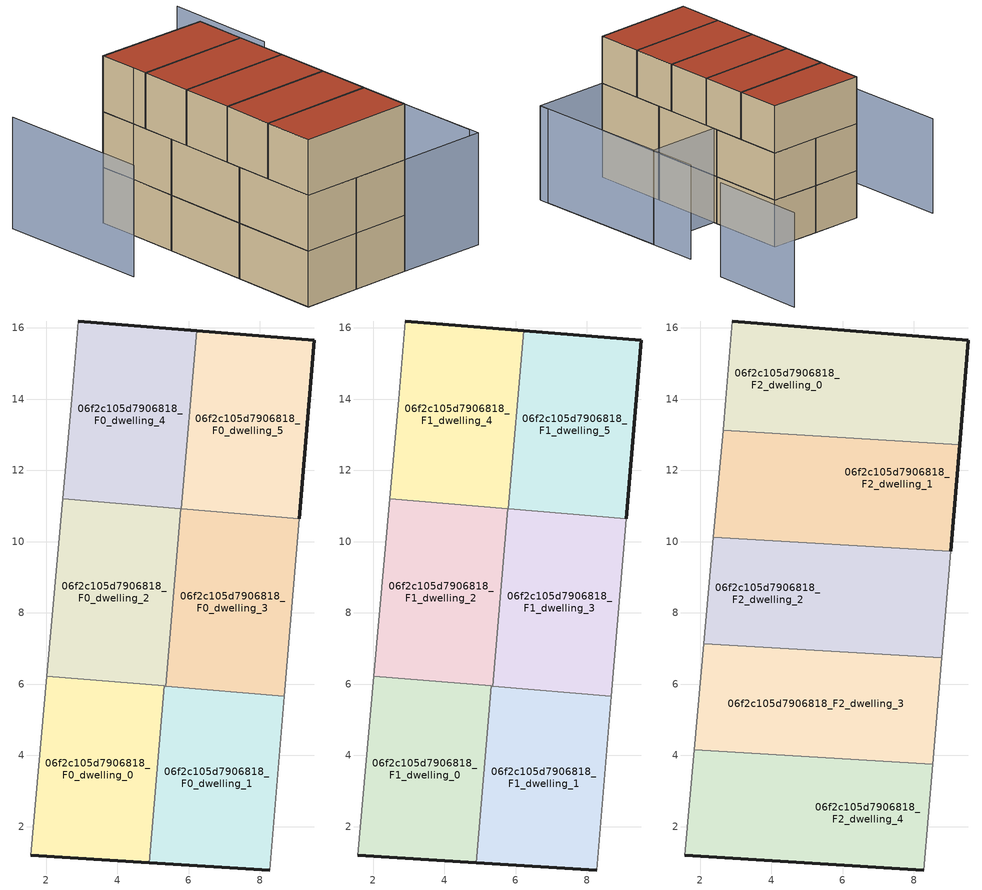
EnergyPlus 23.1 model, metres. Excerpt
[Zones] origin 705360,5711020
06f2c105d7906818_F0_dwelling_0
 floor ground (EU_floor_Construction): 4.9,0.99 5.31,5.95 2.02,6.23 1.56,1.19 z0
 wall outside (EU_wall_Construction): 4.9,0.99 1.56,1.19 z0:3
 wall adiabatic (EU_wall_Construction): 1.56,1.19 2.02,6.23 z0:3
 wall to 06f2c105d7906818_F0_dwelling_1 (EU_wall_Construction): 5.31,5.95 4.9,0.99 z0:3
 wall to 06f2c105d7906818_F0_dwelling_2 (EU_wall_Construction): 2.02,6.23 5.31,5.95 z0:3
06f2c105d7906818_F0_dwelling_1
 floor ground (EU_floor_Construction): 8.27,0.78 8.68,5.66 5.31,5.95 4.9,0.99 z0
 wall outside (EU_wall_Construction): 8.27,0.78 4.9,0.99 z0:3
 wall adiabatic (EU_wall_Construction): 8.68,5.66 8.27,0.78 z0:3
 wall to 06f2c105d7906818_F0_dwelling_3 (EU_wall_Construction): 5.36,5.94 8.68,5.66 z0:3
 wall to 06f2c105d7906818_F0_dwelling_2 (EU_wall_Construction): 5.31,5.95 5.36,5.94 z0:3
06f2c105d7906818_F0_dwelling_2
 floor ground (EU_floor_Construction): 5.36,5.94 5.78,10.92 2.47,11.21 2.02,6.23 z0
 wall adiabatic (EU_wall_Construction): 2.02,6.23 2.47,11.21 z0:3
 wall to 06f2c105d7906818_F0_dwelling_3 (EU_wall_Construction): 5.78,10.92 5.36,5.94 z0:3
 wall to 06f2c105d7906818_F0_dwelling_4 (EU_wall_Construction): 2.47,11.21 5.78,10.92 z0:3
06f2c105d7906818_F0_dwelling_3
 floor ground (EU_floor_Construction): 8.68,5.66 9.1,10.64 5.78,10.92 5.36,5.94 z0
 wall adiabatic (EU_wall_Construction): 9.1,10.64 8.68,5.66 z0:3
 wall to 06f2c105d7906818_F0_dwelling_5 (EU_wall_Construction): 5.8,10.92 9.1,10.64 z0:3
 wall to 06f2c105d7906818_F0_dwelling_4 (EU_wall_Construction): 5.78,10.92 5.8,10.92 z0:3
06f2c105d7906818_F0_dwelling_4
 floor ground (EU_floor_Construction): 5.8,10.92 6.22,15.92 2.91,16.19 2.72,14 2.47,11.21 z0
 wall outside (EU_wall_Construction): 2.91,16.19 6.22,15.92 z0:3
 wall adiabatic (EU_wall_Construction): 2.47,11.21 2.72,14 2.91,16.19 z0:3
 wall to 06f2c105d7906818_F0_dwelling_5 (EU_wall_Construction): 6.22,15.92 5.8,10.92 z0:3
06f2c105d7906818_F0_dwelling_5
 floor ground (EU_floor_Construction): 9.1,10.64 9.53,15.66 6.22,15.92 5.8,10.92 z0
 wall outside (EU_wall_Construction): 6.22,15.92 9.53,15.66 9.1,10.64 z0:3
06f2c105d7906818_F1_dwelling_0
 floor to 06f2c105d7906818_F0_dwelling_0 (EU_floor_Construction): 4.9,0.99 5.31,5.95 2.02,6.23 1.56,1.19 z3
 wall outside (EU_wall_Construction): 4.9,0.99 1.56,1.19 z3:6
 wall adiabatic (EU_wall_Construction): 1.56,1.19 2.02,6.23 z3:6
 wall to 06f2c105d7906818_F1_dwelling_1 (EU_wall_Construction): 5.31,5.95 4.9,0.99 z3:6
 wall to 06f2c105d7906818_F1_dwelling_2 (EU_wall_Construction): 2.02,6.23 5.31,5.95 z3:6
 ceiling adiabatic (EU_roof_Construction): 5.31,5.95 5.15,3.96 1.83,4.16 2.02,6.23 z6
06f2c105d7906818_F1_dwelling_1
 floor to 06f2c105d7906818_F0_dwelling_1 (EU_floor_Construction): 8.27,0.78 8.68,5.66 5.31,5.95 4.9,0.99 z3
 wall outside (EU_wall_Construction): 8.27,0.78 4.9,0.99 z3:6
 wall adiabatic (EU_wall_Construction): 8.68,5.66 8.27,0.78 z3:6
 wall to 06f2c105d7906818_F1_dwelling_3 (EU_wall_Construction): 5.36,5.94 8.68,5.66 z3:6
 wall to 06f2c105d7906818_F1_dwelling_2 (EU_wall_Construction): 5.31,5.95 5.36,5.94 z3:6
 ceiling adiabatic (EU_roof_Construction): 8.68,5.66 8.27,0.78 8.52,3.76 5.15,3.96 4.9,0.99 5.31,5.95 z6
06f2c105d7906818_F1_dwelling_2
 floor to 06f2c105d7906818_F0_dwelling_2 (EU_floor_Construction): 5.36,5.94 5.78,10.92 2.47,11.21 2.02,6.23 z3
 wall adiabatic (EU_wall_Construction): 2.02,6.23 2.47,11.21 z3:6
 wall to 06f2c105d7906818_F1_dwelling_3 (EU_wall_Construction): 5.78,10.92 5.36,5.94 z3:6
 wall to 06f2c105d7906818_F1_dwelling_4 (EU_wall_Construction): 2.47,11.21 5.78,10.92 z3:6
06f2c105d7906818_F1_dwelling_3
 floor to 06f2c105d7906818_F0_dwelling_3 (EU_floor_Construction): 8.68,5.66 9.1,10.64 5.78,10.92 5.36,5.94 z3
 wall adiabatic (EU_wall_Construction): 9.1,10.64 8.68,5.66 z3:6
 wall to 06f2c105d7906818_F1_dwelling_5 (EU_wall_Construction): 5.8,10.92 9.1,10.64 z3:6
 wall to 06f2c105d7906818_F1_dwelling_4 (EU_wall_Construction): 5.78,10.92 5.8,10.92 z3:6
06f2c105d7906818_F1_dwelling_4
 floor to 06f2c105d7906818_F0_dwelling_4 (EU_floor_Construction): 5.8,10.92 6.22,15.92 2.91,16.19 2.72,14 2.47,11.21 z3
 wall outside (EU_wall_Construction): 2.91,16.19 6.22,15.92 z3:6
 wall adiabatic (EU_wall_Construction): 2.47,11.21 2.72,14 2.91,16.19 z3:6
 wall to 06f2c105d7906818_F1_dwelling_5 (EU_wall_Construction): 6.22,15.92 5.8,10.92 z3:6
06f2c105d7906818_F1_dwelling_5
 floor to 06f2c105d7906818_F0_dwelling_5 (EU_floor_Construction): 9.1,10.64 9.53,15.66 6.22,15.92 5.8,10.92 z3
 wall outside (EU_wall_Construction): 6.22,15.92 9.53,15.66 9.1,10.64 z3:6
 ceiling adiabatic (EU_roof_Construction): 9.53,15.66 9.1,10.64 5.8,10.92 6.22,15.92 z6
06f2c105d7906818_F2_dwelling_0
 floor to 06f2c105d7906818_F1_dwelling_4 (EU_floor_Construction): 5.97,12.92 6.22,15.92 2.91,16.19 2.72,14 2.64,13.12 z6
 floor adiabatic (EU_floor_Construction): 9.28,12.72 9.53,15.66 6.22,15.92 5.97,12.92 z6
 wall outside (EU_wall_Construction): 2.91,16.19 9.53,15.66 9.28,12.72 z6:9
 wall to 06f2c105d7906818_F2_dwelling_1 (EU_wall_Construction): 9.28,12.72 2.64,13.12 z6:9
 wall adiabatic (EU_wall_Construction): 2.64,13.12 2.72,14 2.91,16.19 z6:9
 roof outside (EU_roof_Construction): 9.53,15.66 9.28,12.72 2.64,13.12 2.72,14 2.91,16.19 z9
06f2c105d7906818_F2_dwelling_1
 floor adiabatic (EU_floor_Construction): 9.1,10.64 9.28,12.72 5.97,12.92 5.8,10.92 z6
 floor to 06f2c105d7906818_F1_dwelling_4 (EU_floor_Construction): 5.8,10.92 5.97,12.92 2.64,13.12 2.47,11.21 z6
 floor to 06f2c105d7906818_F1_dwelling_2 (EU_floor_Construction): 5.69,9.93 5.78,10.92 2.47,11.21 2.37,10.13 z6
 floor to 06f2c105d7906818_F1_dwelling_3 (EU_floor_Construction): 9.03,9.73 9.1,10.64 5.78,10.92 5.69,9.93 z6
 wall outside (EU_wall_Construction): 9.28,12.72 9.03,9.73 z6:9
 wall to 06f2c105d7906818_F2_dwelling_2 (EU_wall_Construction): 9.03,9.73 2.37,10.13 z6:9
 wall adiabatic (EU_wall_Construction): 2.37,10.13 2.64,13.12 z6:9
 roof outside (EU_roof_Construction): 9.28,12.72 9.03,9.73 2.37,10.13 2.64,13.12 z9
06f2c105d7906818_F2_dwelling_2
 floor to 06f2c105d7906818_F1_dwelling_2 (EU_floor_Construction): 5.44,6.94 5.69,9.93 2.37,10.13 2.1,7.14 z6
 floor to 06f2c105d7906818_F1_dwelling_3 (EU_floor_Construction): 8.77,6.74 9.03,9.73 5.69,9.93 5.44,6.94 z6
 wall to 06f2c105d7906818_F2_dwelling_3 (EU_wall_Construction): 8.77,6.74 2.1,7.14 z6:9
 wall adiabatic (EU_wall_Construction): 2.1,7.14 2.37,10.13 / 9.03,9.73 8.77,6.74 z6:9
 roof outside (EU_roof_Construction): 9.03,9.73 8.77,6.74 2.1,7.14 2.37,10.13 z9
06f2c105d7906818_F2_dwelling_3
 floor to 06f2c105d7906818_F1_dwelling_2 (EU_floor_Construction): 5.36,5.94 5.44,6.94 2.1,7.14 2.02,6.23 z6
 floor to 06f2c105d7906818_F1_dwelling_3 (EU_floor_Construction): 8.68,5.66 8.77,6.74 5.44,6.94 5.36,5.94 z6
 floor adiabatic (EU_floor_Construction): 8.52,3.76 8.77,6.74 8.68,5.66 2.02,6.23 2.1,7.14 1.83,4.16 z6
 wall to 06f2c105d7906818_F2_dwelling_4 (EU_wall_Construction): 8.52,3.76 1.83,4.16 z6:9
 wall adiabatic (EU_wall_Construction): 1.83,4.16 2.1,7.14 / 8.77,6.74 8.52,3.76 z6:9
 roof outside (EU_roof_Construction): 8.77,6.74 8.52,3.76 1.83,4.16 2.1,7.14 z9
06f2c105d7906818_F2_dwelling_4
 floor to 06f2c105d7906818_F1_dwelling_0 (EU_floor_Construction): 4.9,0.99 5.15,3.96 1.83,4.16 1.56,1.19 z6
 floor to 06f2c105d7906818_F1_dwelling_1 (EU_floor_Construction): 8.27,0.78 8.52,3.76 5.15,3.96 4.9,0.99 z6
 wall outside (EU_wall_Construction): 8.27,0.78 1.56,1.19 z6:9
 wall adiabatic (EU_wall_Construction): 1.56,1.19 1.83,4.16 / 8.52,3.76 8.27,0.78 z6:9
 roof outside (EU_roof_Construction): 8.52,3.76 8.27,0.78 1.56,1.19 1.83,4.16 z9
shading: 13.34,0.49 14.24,13.21 / -0.68,19.01 -1.32,10.31 / 15.1,16.36 15.7,22.77 / 14.01,10.06 13.33,0.43 / 13.33,0.43 8.27,0.78 / 8.27,0.78 8.95,10.42 / 8.95,10.42 14.01,10.06 z0:6
[Building]
EU S2 Campaign: North Axis=0; Terrain=City; Solar Distribution=FullExterior
[Site:Location]
London: Latitude=51.5; Longitude=-0.5; Time Zone=0; Elevation=25
[SizingPeriod:WeatherFileDays]
AnnualSizingPeriod: Begin Month=1; Begin Day of Month=1; End Month=12; End Day of Month=31; Day of Week for Start Day=Monday; Use Weather File Daylight Saving Period=No; Use Weather File Rain and Snow Indicators=No
[MATERIAL]
EU_InternalMass_Material: Roughness=MediumRough; Thickness=0.1; Conductivity=1; Density=1800; Specific Heat=900; Thermal Absorptance=0.9; Solar Absorptance=0.7; Visible Absorptance=0.7
[MATERIAL:NOMASS] Roughness=MediumRough; Thermal Absorptance=0.9; Solar Absorptance=0.7; Visible Absorptance=0.7
Name | Thermal Resistance
EU_wall_NoMass | 1.04674
EU_roof_NoMass | 4.32442
EU_floor_NoMass | 2.04616
[CONSTRUCTION]
EU_wall_Construction: EU_wall_NoMass
EU_roof_Construction: EU_roof_NoMass
EU_floor_Construction: EU_floor_NoMass
EU_InternalMass_Construction: EU_InternalMass_Material
[ZONE] Type=1; Multiplier=1; Ceiling Height=autocalculate; Floor Area=autocalculate; Part of Total Floor Area=Yes
Name | Volume
06f2c105d7906818_F0_dwelling_0; 06f2c105d7906818_F1_dwelling_0; 06f2c105d7906818_F0_dwelling_2; 06f2c105d7906818_F1_dwelling_2 | 50.0391
06f2c105d7906818_F2_dwelling_0 | 60.0469
06f2c105d7906818_F0_dwelling_1; 06f2c105d7906818_F1_dwelling_1 | 50.0325
06f2c105d7906818_F2_dwelling_1 | 60.0403
06f2c105d7906818_F2_dwelling_2 | 60.0425
06f2c105d7906818_F0_dwelling_3; 06f2c105d7906818_F1_dwelling_3 | 50.0435
06f2c105d7906818_F2_dwelling_3 | 60.0374
06f2c105d7906818_F0_dwelling_4; 06f2c105d7906818_F1_dwelling_4 | 50.0471
06f2c105d7906818_F2_dwelling_4 | 60.0454
06f2c105d7906818_F0_dwelling_5; 06f2c105d7906818_F1_dwelling_5 | 50.0354
[INTERNALMASS] Construction=EU_InternalMass_Construction
Name | Zone or ZoneList | Surface Area
06f2c105d7906818_F0_dwelling_0_EU_InternalMass | 06f2c105d7906818_F0_dwelling_0 | 16.6797
06f2c105d7906818_F0_dwelling_1_EU_InternalMass | 06f2c105d7906818_F0_dwelling_1 | 16.6777
06f2c105d7906818_F0_dwelling_2_EU_InternalMass | 06f2c105d7906818_F0_dwelling_2 | 16.6799
06f2c105d7906818_F0_dwelling_3_EU_InternalMass | 06f2c105d7906818_F0_dwelling_3 | 16.6808
06f2c105d7906818_F0_dwelling_4_EU_InternalMass | 06f2c105d7906818_F0_dwelling_4 | 16.6818
06f2c105d7906818_F0_dwelling_5_EU_InternalMass | 06f2c105d7906818_F0_dwelling_5 | 16.6784
06f2c105d7906818_F1_dwelling_0_EU_InternalMass | 06f2c105d7906818_F1_dwelling_0 | 16.6797
06f2c105d7906818_F1_dwelling_1_EU_InternalMass | 06f2c105d7906818_F1_dwelling_1 | 16.6777
06f2c105d7906818_F1_dwelling_2_EU_InternalMass | 06f2c105d7906818_F1_dwelling_2 | 16.6799
06f2c105d7906818_F1_dwelling_3_EU_InternalMass | 06f2c105d7906818_F1_dwelling_3 | 16.6808
06f2c105d7906818_F1_dwelling_4_EU_InternalMass | 06f2c105d7906818_F1_dwelling_4 | 16.6818
06f2c105d7906818_F1_dwelling_5_EU_InternalMass | 06f2c105d7906818_F1_dwelling_5 | 16.6784
06f2c105d7906818_F2_dwelling_0_EU_InternalMass | 06f2c105d7906818_F2_dwelling_0 | 20.0156
06f2c105d7906818_F2_dwelling_1_EU_InternalMass | 06f2c105d7906818_F2_dwelling_1 | 20.0134
06f2c105d7906818_F2_dwelling_2_EU_InternalMass | 06f2c105d7906818_F2_dwelling_2 | 20.0139
06f2c105d7906818_F2_dwelling_3_EU_InternalMass | 06f2c105d7906818_F2_dwelling_3 | 20.0128
06f2c105d7906818_F2_dwelling_4_EU_InternalMass | 06f2c105d7906818_F2_dwelling_4 | 20.0151
[OTHEREQUIPMENT] Fuel Type=Electricity; Design Level Calculation Method=Watts/Area; Power per Zone Floor Area=1; Fraction Latent=0; Fraction Radiant=0; Fraction Lost=0; Carbon Dioxide Generation Rate=0; EndUse Subcategory=EU_Step8_InternalGains
Name | Zone or ZoneList or Space or SpaceList | Schedule
EU_Step8_InternalGain_06f2c105d7906818_F0_dwelling_0_f000 | 06f2c105d7906818_F0_dwelling_0 | EU_Step8_GainSchedule_06f2c105d7906818_F0_dwelling_0_f000
EU_Step8_InternalGain_06f2c105d7906818_F0_dwelling_1_f000 | 06f2c105d7906818_F0_dwelling_1 | EU_Step8_GainSchedule_06f2c105d7906818_F0_dwelling_1_f000
EU_Step8_InternalGain_06f2c105d7906818_F0_dwelling_2_f000 | 06f2c105d7906818_F0_dwelling_2 | EU_Step8_GainSchedule_06f2c105d7906818_F0_dwelling_2_f000
EU_Step8_InternalGain_06f2c105d7906818_F0_dwelling_3_f000 | 06f2c105d7906818_F0_dwelling_3 | EU_Step8_GainSchedule_06f2c105d7906818_F0_dwelling_3_f000
EU_Step8_InternalGain_06f2c105d7906818_F0_dwelling_4_f000 | 06f2c105d7906818_F0_dwelling_4 | EU_Step8_GainSchedule_06f2c105d7906818_F0_dwelling_4_f000
EU_Step8_InternalGain_06f2c105d7906818_F0_dwelling_5_f000 | 06f2c105d7906818_F0_dwelling_5 | EU_Step8_GainSchedule_06f2c105d7906818_F0_dwelling_5_f000
EU_Step8_InternalGain_06f2c105d7906818_F1_dwelling_0_f000 | 06f2c105d7906818_F1_dwelling_0 | EU_Step8_GainSchedule_06f2c105d7906818_F1_dwelling_0_f000
EU_Step8_InternalGain_06f2c105d7906818_F1_dwelling_1_f000 | 06f2c105d7906818_F1_dwelling_1 | EU_Step8_GainSchedule_06f2c105d7906818_F1_dwelling_1_f000
EU_Step8_InternalGain_06f2c105d7906818_F1_dwelling_2_f000 | 06f2c105d7906818_F1_dwelling_2 | EU_Step8_GainSchedule_06f2c105d7906818_F1_dwelling_2_f000
EU_Step8_InternalGain_06f2c105d7906818_F1_dwelling_3_f000 | 06f2c105d7906818_F1_dwelling_3 | EU_Step8_GainSchedule_06f2c105d7906818_F1_dwelling_3_f000
EU_Step8_InternalGain_06f2c105d7906818_F1_dwelling_4_f000 | 06f2c105d7906818_F1_dwelling_4 | EU_Step8_GainSchedule_06f2c105d7906818_F1_dwelling_4_f000
EU_Step8_InternalGain_06f2c105d7906818_F1_dwelling_5_f000 | 06f2c105d7906818_F1_dwelling_5 | EU_Step8_GainSchedule_06f2c105d7906818_F1_dwelling_5_f000
EU_Step8_InternalGain_06f2c105d7906818_F2_dwelling_0_f000 | 06f2c105d7906818_F2_dwelling_0 | EU_Step8_GainSchedule_06f2c105d7906818_F2_dwelling_0_f000
EU_Step8_InternalGain_06f2c105d7906818_F2_dwelling_1_f000 | 06f2c105d7906818_F2_dwelling_1 | EU_Step8_GainSchedule_06f2c105d7906818_F2_dwelling_1_f000
EU_Step8_InternalGain_06f2c105d7906818_F2_dwelling_2_f000 | 06f2c105d7906818_F2_dwelling_2 | EU_Step8_GainSchedule_06f2c105d7906818_F2_dwelling_2_f000
EU_Step8_InternalGain_06f2c105d7906818_F2_dwelling_3_f000 | 06f2c105d7906818_F2_dwelling_3 | EU_Step8_GainSchedule_06f2c105d7906818_F2_dwelling_3_f000
EU_Step8_InternalGain_06f2c105d7906818_F2_dwelling_4_f000 | 06f2c105d7906818_F2_dwelling_4 | EU_Step8_GainSchedule_06f2c105d7906818_F2_dwelling_4_f000
[ZONEVENTILATION:DESIGNFLOWRATE] Schedule=EU_AlwaysOn; Design Flow Rate Calculation Method=AirChanges/Hour; Air Changes per Hour=0.488719; Ventilation Type=Natural; Fan Pressure Rise=0; Fan Total Efficiency=1; Constant Term Coefficient=1; Temperature Term Coefficient=0; Velocity Term Coefficient=0; Velocity Squared Term Coefficient=0; Minimum Indoor Temperature=-100; Maximum Indoor Temperature=100; Delta Temperature=-100; Minimum Outdoor Temperature=-100; Maximum Outdoor Temperature=100; Maximum Wind Speed=40
Name | Zone or ZoneList or Space or SpaceList
EU_ConstantAir_06f2c105d7906818_F0_dwelling_0 | 06f2c105d7906818_F0_dwelling_0
EU_ConstantAir_06f2c105d7906818_F0_dwelling_1 | 06f2c105d7906818_F0_dwelling_1
EU_ConstantAir_06f2c105d7906818_F0_dwelling_2 | 06f2c105d7906818_F0_dwelling_2
EU_ConstantAir_06f2c105d7906818_F0_dwelling_3 | 06f2c105d7906818_F0_dwelling_3
EU_ConstantAir_06f2c105d7906818_F0_dwelling_4 | 06f2c105d7906818_F0_dwelling_4
EU_ConstantAir_06f2c105d7906818_F0_dwelling_5 | 06f2c105d7906818_F0_dwelling_5
EU_ConstantAir_06f2c105d7906818_F1_dwelling_0 | 06f2c105d7906818_F1_dwelling_0
EU_ConstantAir_06f2c105d7906818_F1_dwelling_1 | 06f2c105d7906818_F1_dwelling_1
EU_ConstantAir_06f2c105d7906818_F1_dwelling_2 | 06f2c105d7906818_F1_dwelling_2
EU_ConstantAir_06f2c105d7906818_F1_dwelling_3 | 06f2c105d7906818_F1_dwelling_3
EU_ConstantAir_06f2c105d7906818_F1_dwelling_4 | 06f2c105d7906818_F1_dwelling_4
EU_ConstantAir_06f2c105d7906818_F1_dwelling_5 | 06f2c105d7906818_F1_dwelling_5
EU_ConstantAir_06f2c105d7906818_F2_dwelling_0 | 06f2c105d7906818_F2_dwelling_0
EU_ConstantAir_06f2c105d7906818_F2_dwelling_1 | 06f2c105d7906818_F2_dwelling_1
EU_ConstantAir_06f2c105d7906818_F2_dwelling_2 | 06f2c105d7906818_F2_dwelling_2
EU_ConstantAir_06f2c105d7906818_F2_dwelling_3 | 06f2c105d7906818_F2_dwelling_3
EU_ConstantAir_06f2c105d7906818_F2_dwelling_4 | 06f2c105d7906818_F2_dwelling_4
[HVACTEMPLATE:THERMOSTAT] Constant Heating Setpoint=20; Constant Cooling Setpoint=50
EU_HeatOnly_06f2c105d7906818_F0_dwelling_0; EU_HeatOnly_06f2c105d7906818_F0_dwelling_1; EU_HeatOnly_06f2c105d7906818_F0_dwelling_2; EU_HeatOnly_06f2c105d7906818_F0_dwelling_3; EU_HeatOnly_06f2c105d7906818_F0_dwelling_4; EU_HeatOnly_06f2c105d7906818_F0_dwelling_5; EU_HeatOnly_06f2c105d7906818_F1_dwelling_0; EU_HeatOnly_06f2c105d7906818_F1_dwelling_1; EU_HeatOnly_06f2c105d7906818_F1_dwelling_2; EU_HeatOnly_06f2c105d7906818_F1_dwelling_3; EU_HeatOnly_06f2c105d7906818_F1_dwelling_4; EU_HeatOnly_06f2c105d7906818_F1_dwelling_5; EU_HeatOnly_06f2c105d7906818_F2_dwelling_0; EU_HeatOnly_06f2c105d7906818_F2_dwelling_1; EU_HeatOnly_06f2c105d7906818_F2_dwelling_2; EU_HeatOnly_06f2c105d7906818_F2_dwelling_3; EU_HeatOnly_06f2c105d7906818_F2_dwelling_4
[HVACTEMPLATE:ZONE:IDEALLOADSAIRSYSTEM] System Availability Schedule=EU_AlwaysOn; Maximum Heating Supply Air Temperature=50; Minimum Cooling Supply Air Temperature=13; Maximum Heating Supply Air Humidity Ratio=0.0156; Minimum Cooling Supply Air Humidity Ratio=0.0077; Heating Limit=NoLimit; Cooling Limit=NoLimit; Heating Availability Schedule=EU_AlwaysOn; Cooling Availability Schedule=EU_CoolingOff; Dehumidification Control Type=ConstantSensibleHeatRatio; Cooling Sensible Heat Ratio=0.7; Dehumidification Setpoint=60; Humidification Control Type=None; Humidification Setpoint=30; Outdoor Air Method=None; Outdoor Air Flow Rate per Person=0.00944; Outdoor Air Flow Rate per Zone Floor Area=0; Outdoor Air Flow Rate per Zone=0; Demand Controlled Ventilation Type=None; Outdoor Air Economizer Type=NoEconomizer; Heat Recovery Type=None; Sensible Heat Recovery Effectiveness=0.7; Latent Heat Recovery Effectiveness=0.65
Name | Template Thermostat
06f2c105d7906818_F0_dwelling_0 | EU_HeatOnly_06f2c105d7906818_F0_dwelling_0
06f2c105d7906818_F0_dwelling_1 | EU_HeatOnly_06f2c105d7906818_F0_dwelling_1
06f2c105d7906818_F0_dwelling_2 | EU_HeatOnly_06f2c105d7906818_F0_dwelling_2
06f2c105d7906818_F0_dwelling_3 | EU_HeatOnly_06f2c105d7906818_F0_dwelling_3
06f2c105d7906818_F0_dwelling_4 | EU_HeatOnly_06f2c105d7906818_F0_dwelling_4
06f2c105d7906818_F0_dwelling_5 | EU_HeatOnly_06f2c105d7906818_F0_dwelling_5
06f2c105d7906818_F1_dwelling_0 | EU_HeatOnly_06f2c105d7906818_F1_dwelling_0
06f2c105d7906818_F1_dwelling_1 | EU_HeatOnly_06f2c105d7906818_F1_dwelling_1
06f2c105d7906818_F1_dwelling_2 | EU_HeatOnly_06f2c105d7906818_F1_dwelling_2
06f2c105d7906818_F1_dwelling_3 | EU_HeatOnly_06f2c105d7906818_F1_dwelling_3
06f2c105d7906818_F1_dwelling_4 | EU_HeatOnly_06f2c105d7906818_F1_dwelling_4
06f2c105d7906818_F1_dwelling_5 | EU_HeatOnly_06f2c105d7906818_F1_dwelling_5
06f2c105d7906818_F2_dwelling_0 | EU_HeatOnly_06f2c105d7906818_F2_dwelling_0
06f2c105d7906818_F2_dwelling_1 | EU_HeatOnly_06f2c105d7906818_F2_dwelling_1
06f2c105d7906818_F2_dwelling_2 | EU_HeatOnly_06f2c105d7906818_F2_dwelling_2
06f2c105d7906818_F2_dwelling_3 | EU_HeatOnly_06f2c105d7906818_F2_dwelling_3
06f2c105d7906818_F2_dwelling_4 | EU_HeatOnly_06f2c105d7906818_F2_dwelling_4
[SIZING:ZONE] Zone Cooling Design Supply Air Temperature Input Method=SupplyAirTemperature; Zone Cooling Design Supply Air Temperature=13; Zone Heating Design Supply Air Temperature Input Method=SupplyAirTemperature; Zone Heating Design Supply Air Temperature=50; Zone Cooling Design Supply Air Humidity Ratio=0.008; Zone Heating Design Supply Air Humidity Ratio=0.008; Cooling Design Air Flow Method=DesignDay; Cooling Design Air Flow Rate=0; Cooling Minimum Air Flow per Zone Floor Area=0.000762; Cooling Minimum Air Flow=0; Cooling Minimum Air Flow Fraction=0.2; Heating Design Air Flow Method=DesignDay; Heating Design Air Flow Rate=0; Heating Maximum Air Flow per Zone Floor Area=0.002032; Heating Maximum Air Flow=0.141576; Heating Maximum Air Flow Fraction=0.3; Account for Dedicated Outdoor Air System=No; Dedicated Outdoor Air System Control Strategy=NeutralSupplyAir; Dedicated Outdoor Air Low Setpoint Temperature for Design=autosize; Dedicated Outdoor Air High Setpoint Temperature for Design=autosize; Zone Load Sizing Method=Sensible Load Only No Latent Load; Zone Latent Cooling Design Supply Air Humidity Ratio Input Method=HumidityRatioDifference; Zone Cooling Design Supply Air Humidity Ratio Difference=0.005; Zone Latent Heating Design Supply Air Humidity Ratio Input Method=HumidityRatioDifference; Zone Humidification Design Supply Air Humidity Ratio Difference=0.005
06f2c105d7906818_F0_dwelling_0; 06f2c105d7906818_F0_dwelling_1; 06f2c105d7906818_F0_dwelling_2; 06f2c105d7906818_F0_dwelling_3; 06f2c105d7906818_F0_dwelling_4; 06f2c105d7906818_F0_dwelling_5; 06f2c105d7906818_F1_dwelling_0; 06f2c105d7906818_F1_dwelling_1; 06f2c105d7906818_F1_dwelling_2; 06f2c105d7906818_F1_dwelling_3; 06f2c105d7906818_F1_dwelling_4; 06f2c105d7906818_F1_dwelling_5; 06f2c105d7906818_F2_dwelling_0; 06f2c105d7906818_F2_dwelling_1; 06f2c105d7906818_F2_dwelling_2; 06f2c105d7906818_F2_dwelling_3; 06f2c105d7906818_F2_dwelling_4
[SCHEDULE:CONSTANT]
Name | Hourly Value
EU_AlwaysOn | 1
EU_CoolingOff | 0
[SCHEDULE:FILE] Column Number=1; Rows to Skip at Top=0; Number of Hours of Data=8760; Column Separator=Comma; Interpolate to Timestep=No; Minutes per Item=60; Adjust Schedule for Daylight Savings=Yes
Name | File
EU_Step8_GainSchedule_06f2c105d7906818_F0_dwelling_0_f000 | ../../schedules/06f2c105d7906818/06f2c105d7906818_F0_dwelling_0_f000_gain.csv
EU_Step8_GainSchedule_06f2c105d7906818_F0_dwelling_1_f000 | ../../schedules/06f2c105d7906818/06f2c105d7906818_F0_dwelling_1_f000_gain.csv
EU_Step8_GainSchedule_06f2c105d7906818_F0_dwelling_2_f000 | ../../schedules/06f2c105d7906818/06f2c105d7906818_F0_dwelling_2_f000_gain.csv
EU_Step8_GainSchedule_06f2c105d7906818_F0_dwelling_3_f000 | ../../schedules/06f2c105d7906818/06f2c105d7906818_F0_dwelling_3_f000_gain.csv
EU_Step8_GainSchedule_06f2c105d7906818_F0_dwelling_4_f000 | ../../schedules/06f2c105d7906818/06f2c105d7906818_F0_dwelling_4_f000_gain.csv
EU_Step8_GainSchedule_06f2c105d7906818_F0_dwelling_5_f000 | ../../schedules/06f2c105d7906818/06f2c105d7906818_F0_dwelling_5_f000_gain.csv
EU_Step8_GainSchedule_06f2c105d7906818_F1_dwelling_0_f000 | ../../schedules/06f2c105d7906818/06f2c105d7906818_F1_dwelling_0_f000_gain.csv
EU_Step8_GainSchedule_06f2c105d7906818_F1_dwelling_1_f000 | ../../schedules/06f2c105d7906818/06f2c105d7906818_F1_dwelling_1_f000_gain.csv
EU_Step8_GainSchedule_06f2c105d7906818_F1_dwelling_2_f000 | ../../schedules/06f2c105d7906818/06f2c105d7906818_F1_dwelling_2_f000_gain.csv
EU_Step8_GainSchedule_06f2c105d7906818_F1_dwelling_3_f000 | ../../schedules/06f2c105d7906818/06f2c105d7906818_F1_dwelling_3_f000_gain.csv
EU_Step8_GainSchedule_06f2c105d7906818_F1_dwelling_4_f000 | ../../schedules/06f2c105d7906818/06f2c105d7906818_F1_dwelling_4_f000_gain.csv
EU_Step8_GainSchedule_06f2c105d7906818_F1_dwelling_5_f000 | ../../schedules/06f2c105d7906818/06f2c105d7906818_F1_dwelling_5_f000_gain.csv
EU_Step8_GainSchedule_06f2c105d7906818_F2_dwelling_0_f000 | ../../schedules/06f2c105d7906818/06f2c105d7906818_F2_dwelling_0_f000_gain.csv
EU_Step8_GainSchedule_06f2c105d7906818_F2_dwelling_1_f000 | ../../schedules/06f2c105d7906818/06f2c105d7906818_F2_dwelling_1_f000_gain.csv
EU_Step8_GainSchedule_06f2c105d7906818_F2_dwelling_2_f000 | ../../schedules/06f2c105d7906818/06f2c105d7906818_F2_dwelling_2_f000_gain.csv
EU_Step8_GainSchedule_06f2c105d7906818_F2_dwelling_3_f000 | ../../schedules/06f2c105d7906818/06f2c105d7906818_F2_dwelling_3_f000_gain.csv
EU_Step8_GainSchedule_06f2c105d7906818_F2_dwelling_4_f000 | ../../schedules/06f2c105d7906818/06f2c105d7906818_F2_dwelling_4_f000_gain.csv
